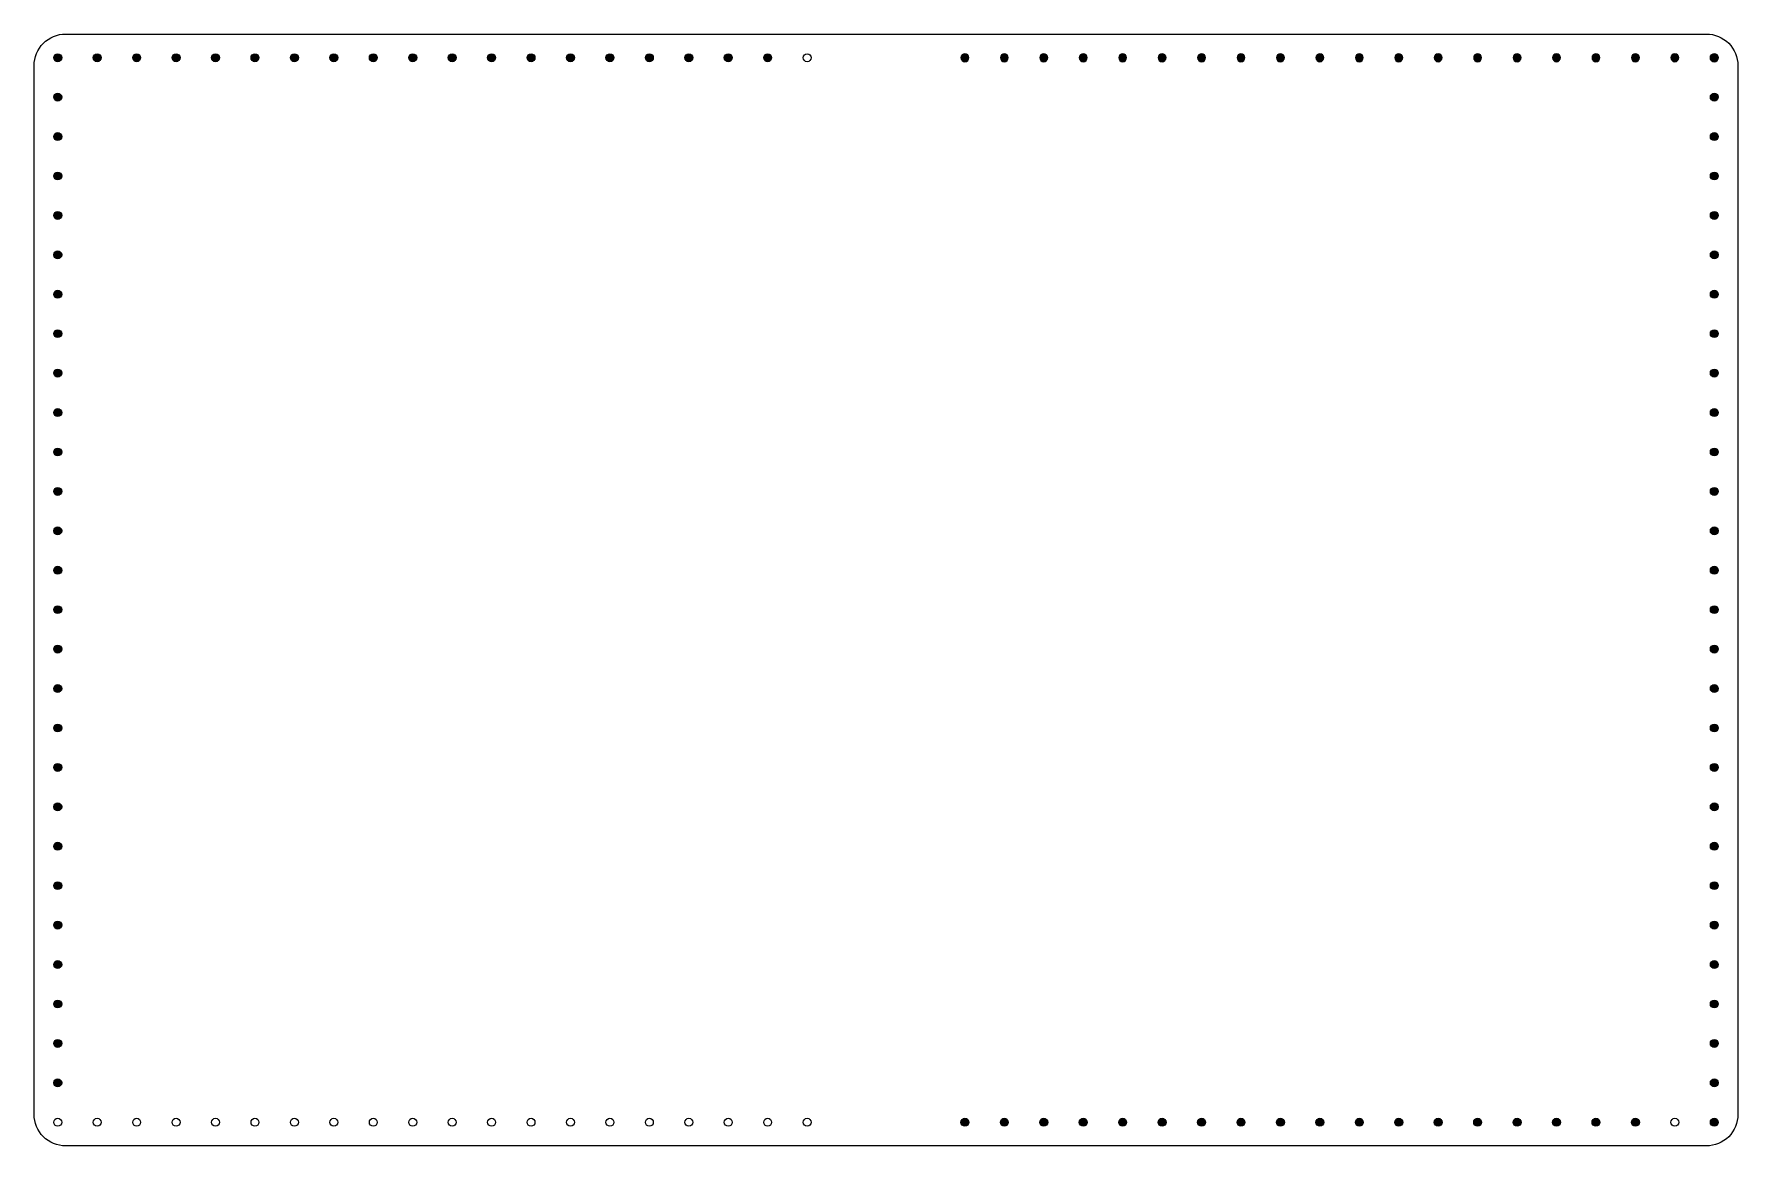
# Model space of a CAD drawing. Header units: millimetres. Extents: x -830 to -614, y 2434 to 2942.
# Drawn here: x -829.8 to -613.8, y 2434.5 to 2575.5 of the extents above; entities that cross this region are included whole.
import ezdxf

# ---------------------------------------------------------------- set-up
doc = ezdxf.new("R2010")
doc.units = ezdxf.units.MM

# ---------------------------------------------------------------- blocks, each defined once
blk = doc.blocks.new('*U31')
at = {"color": 3}
blk.add_circle((0, 0), 0.5, dxfattribs=at)
blk = doc.blocks.new('*U32')
at = {"color": 0, "linetype": 'ByBlock', "lineweight": -2, "transparency": 16777216, "rotation": 180}
for p in [(5410.69, 500.28), (5415.69, 500.28), (5420.69, 500.28), (5425.69, 500.28), (5430.69, 500.28), (5435.69, 500.28), (5440.69, 500.28), (5445.69, 500.28), (5450.69, 500.28), (5455.69, 500.28), (5460.69, 500.28), (5465.69, 500.28), (5470.69, 500.28), (5475.69, 500.28), (5480.69, 500.28), (5485.69, 500.28), (5490.69, 500.28), (5495.69, 500.28), (5500.69, 500.28), (5505.69, 500.28)]:
    blk.add_blockref('*U31', p, dxfattribs=at)
blk = doc.blocks.new('*U33')
at = {"color": 3}
blk.add_circle((0, 0), 0.5, dxfattribs=at)
blk = doc.blocks.new('*U34')
at = {"color": 0, "linetype": 'ByBlock', "lineweight": -2, "transparency": 16777216, "rotation": 180}
for p in [(5410.69, 500.28), (5415.69, 500.28), (5420.69, 500.28), (5425.69, 500.28), (5430.69, 500.28), (5435.69, 500.28), (5440.69, 500.28), (5445.69, 500.28), (5450.69, 500.28), (5455.69, 500.28), (5460.69, 500.28), (5465.69, 500.28), (5470.69, 500.28), (5475.69, 500.28), (5480.69, 500.28), (5485.69, 500.28), (5490.69, 500.28), (5495.69, 500.28), (5500.69, 500.28), (5505.69, 500.28)]:
    blk.add_blockref('*U33', p, dxfattribs=at)

msp = doc.modelspace()

# ---------------------------------------------------------------- hatches: boundary and pattern name
at = {"true_color": 0x939598}
h = msp.add_hatch(color=252, dxfattribs=at)
h.dxf.hatch_style = 1
h.paths.add_polyline_path([(-827.27, 2572.46, -1), (-826.27, 2572.46, -1)])
h = msp.add_hatch(color=252, dxfattribs=at)
h.dxf.hatch_style = 1
h.paths.add_polyline_path([(-822.27, 2572.46, -1), (-821.27, 2572.46, -1)])
h = msp.add_hatch(color=252, dxfattribs=at)
h.dxf.hatch_style = 1
h.paths.add_polyline_path([(-817.27, 2572.46, -1), (-816.27, 2572.46, -1)])
h = msp.add_hatch(color=252, dxfattribs=at)
h.dxf.hatch_style = 1
h.paths.add_polyline_path([(-812.27, 2572.46, -1), (-811.27, 2572.46, -1)])
h = msp.add_hatch(color=252, dxfattribs=at)
h.dxf.hatch_style = 1
h.paths.add_polyline_path([(-807.27, 2572.46, -1), (-806.27, 2572.46, -1)])
h = msp.add_hatch(color=252, dxfattribs=at)
h.dxf.hatch_style = 1
h.paths.add_polyline_path([(-802.27, 2572.46, -1), (-801.27, 2572.46, -1)])
h = msp.add_hatch(color=252, dxfattribs=at)
h.dxf.hatch_style = 1
h.paths.add_polyline_path([(-797.27, 2572.46, -1), (-796.27, 2572.46, -1)])
h = msp.add_hatch(color=252, dxfattribs=at)
h.dxf.hatch_style = 1
h.paths.add_polyline_path([(-792.27, 2572.46, -1), (-791.27, 2572.46, -1)])
h = msp.add_hatch(color=252, dxfattribs=at)
h.dxf.hatch_style = 1
h.paths.add_polyline_path([(-787.27, 2572.46, -1), (-786.27, 2572.46, -1)])
h = msp.add_hatch(color=252, dxfattribs=at)
h.dxf.hatch_style = 1
h.paths.add_polyline_path([(-782.27, 2572.46, -1), (-781.27, 2572.46, -1)])
h = msp.add_hatch(color=252, dxfattribs=at)
h.dxf.hatch_style = 1
h.paths.add_polyline_path([(-777.27, 2572.46, -1), (-776.27, 2572.46, -1)])
h = msp.add_hatch(color=252, dxfattribs=at)
h.dxf.hatch_style = 1
h.paths.add_polyline_path([(-772.27, 2572.46, -1), (-771.27, 2572.46, -1)])
h = msp.add_hatch(color=252, dxfattribs=at)
h.dxf.hatch_style = 1
h.paths.add_polyline_path([(-767.27, 2572.46, -1), (-766.27, 2572.46, -1)])
h = msp.add_hatch(color=252, dxfattribs=at)
h.dxf.hatch_style = 1
h.paths.add_polyline_path([(-762.27, 2572.46, -1), (-761.27, 2572.46, -1)])
h = msp.add_hatch(color=252, dxfattribs=at)
h.dxf.hatch_style = 1
h.paths.add_polyline_path([(-757.27, 2572.46, -1), (-756.27, 2572.46, -1)])
h = msp.add_hatch(color=252, dxfattribs=at)
h.dxf.hatch_style = 1
h.paths.add_polyline_path([(-752.27, 2572.46, -1), (-751.27, 2572.46, -1)])
h = msp.add_hatch(color=252, dxfattribs=at)
h.dxf.hatch_style = 1
h.paths.add_polyline_path([(-747.27, 2572.46, -1), (-746.27, 2572.46, -1)])
h = msp.add_hatch(color=252, dxfattribs=at)
h.dxf.hatch_style = 1
h.paths.add_polyline_path([(-742.27, 2572.46, -1), (-741.27, 2572.46, -1)])
h = msp.add_hatch(color=252, dxfattribs=at)
h.dxf.hatch_style = 1
h.paths.add_polyline_path([(-737.27, 2572.46, -1), (-736.27, 2572.46, -1)])
h = msp.add_hatch(color=252, dxfattribs=at)
h.dxf.hatch_style = 1
h.paths.add_polyline_path([(-712.27, 2572.46, -1), (-711.27, 2572.46, -1)])
h = msp.add_hatch(color=252, dxfattribs=at)
h.dxf.hatch_style = 1
h.paths.add_polyline_path([(-707.27, 2572.46, -1), (-706.27, 2572.46, -1)])
h = msp.add_hatch(color=252, dxfattribs=at)
h.dxf.hatch_style = 1
h.paths.add_polyline_path([(-706.27, 2572.46, 1), (-707.27, 2572.46, 1)])
h = msp.add_hatch(color=252, dxfattribs=at)
h.dxf.hatch_style = 1
h.paths.add_polyline_path([(-702.27, 2572.46, -1), (-701.27, 2572.46, -1)])
h = msp.add_hatch(color=252, dxfattribs=at)
h.dxf.hatch_style = 1
h.paths.add_polyline_path([(-701.27, 2572.46, 1), (-702.27, 2572.46, 1)])
h = msp.add_hatch(color=252, dxfattribs=at)
h.dxf.hatch_style = 1
h.paths.add_polyline_path([(-697.27, 2572.46, -1), (-696.27, 2572.46, -1)])
h = msp.add_hatch(color=252, dxfattribs=at)
h.dxf.hatch_style = 1
h.paths.add_polyline_path([(-696.27, 2572.46, 1), (-697.27, 2572.46, 1)])
h = msp.add_hatch(color=252, dxfattribs=at)
h.dxf.hatch_style = 1
h.paths.add_polyline_path([(-692.27, 2572.46, -1), (-691.27, 2572.46, -1)])
h = msp.add_hatch(color=252, dxfattribs=at)
h.dxf.hatch_style = 1
h.paths.add_polyline_path([(-691.27, 2572.46, 1), (-692.27, 2572.46, 1)])
h = msp.add_hatch(color=252, dxfattribs=at)
h.dxf.hatch_style = 1
h.paths.add_polyline_path([(-687.27, 2572.46, -1), (-686.27, 2572.46, -1)])
h = msp.add_hatch(color=252, dxfattribs=at)
h.dxf.hatch_style = 1
h.paths.add_polyline_path([(-686.27, 2572.46, 1), (-687.27, 2572.46, 1)])
h = msp.add_hatch(color=252, dxfattribs=at)
h.dxf.hatch_style = 1
h.paths.add_polyline_path([(-682.27, 2572.46, -1), (-681.27, 2572.46, -1)])
h = msp.add_hatch(color=252, dxfattribs=at)
h.dxf.hatch_style = 1
h.paths.add_polyline_path([(-681.27, 2572.46, 1), (-682.27, 2572.46, 1)])
h = msp.add_hatch(color=252, dxfattribs=at)
h.dxf.hatch_style = 1
h.paths.add_polyline_path([(-677.27, 2572.46, -1), (-676.27, 2572.46, -1)])
h = msp.add_hatch(color=252, dxfattribs=at)
h.dxf.hatch_style = 1
h.paths.add_polyline_path([(-676.27, 2572.46, 1), (-677.27, 2572.46, 1)])
h = msp.add_hatch(color=252, dxfattribs=at)
h.dxf.hatch_style = 1
h.paths.add_polyline_path([(-672.27, 2572.46, -1), (-671.27, 2572.46, -1)])
h = msp.add_hatch(color=252, dxfattribs=at)
h.dxf.hatch_style = 1
h.paths.add_polyline_path([(-671.27, 2572.46, 1), (-672.27, 2572.46, 1)])
h = msp.add_hatch(color=252, dxfattribs=at)
h.dxf.hatch_style = 1
h.paths.add_polyline_path([(-667.27, 2572.46, -1), (-666.27, 2572.46, -1)])
h = msp.add_hatch(color=252, dxfattribs=at)
h.dxf.hatch_style = 1
h.paths.add_polyline_path([(-666.27, 2572.46, 1), (-667.27, 2572.46, 1)])
h = msp.add_hatch(color=252, dxfattribs=at)
h.dxf.hatch_style = 1
h.paths.add_polyline_path([(-662.27, 2572.46, -1), (-661.27, 2572.46, -1)])
h = msp.add_hatch(color=252, dxfattribs=at)
h.dxf.hatch_style = 1
h.paths.add_polyline_path([(-661.27, 2572.46, 1), (-662.27, 2572.46, 1)])
h = msp.add_hatch(color=252, dxfattribs=at)
h.dxf.hatch_style = 1
h.paths.add_polyline_path([(-657.27, 2572.46, -1), (-656.27, 2572.46, -1)])
h = msp.add_hatch(color=252, dxfattribs=at)
h.dxf.hatch_style = 1
h.paths.add_polyline_path([(-656.27, 2572.46, 1), (-657.27, 2572.46, 1)])
h = msp.add_hatch(color=252, dxfattribs=at)
h.dxf.hatch_style = 1
h.paths.add_polyline_path([(-652.27, 2572.46, -1), (-651.27, 2572.46, -1)])
h = msp.add_hatch(color=252, dxfattribs=at)
h.dxf.hatch_style = 1
h.paths.add_polyline_path([(-651.27, 2572.46, 1), (-652.27, 2572.46, 1)])
h = msp.add_hatch(color=252, dxfattribs=at)
h.dxf.hatch_style = 1
h.paths.add_polyline_path([(-647.27, 2572.46, -1), (-646.27, 2572.46, -1)])
h = msp.add_hatch(color=252, dxfattribs=at)
h.dxf.hatch_style = 1
h.paths.add_polyline_path([(-646.27, 2572.46, 1), (-647.27, 2572.46, 1)])
h = msp.add_hatch(color=252, dxfattribs=at)
h.dxf.hatch_style = 1
h.paths.add_polyline_path([(-642.27, 2572.46, -1), (-641.27, 2572.46, -1)])
h = msp.add_hatch(color=252, dxfattribs=at)
h.dxf.hatch_style = 1
h.paths.add_polyline_path([(-641.27, 2572.46, 1), (-642.27, 2572.46, 1)])
h = msp.add_hatch(color=252, dxfattribs=at)
h.dxf.hatch_style = 1
h.paths.add_polyline_path([(-637.27, 2572.46, -1), (-636.27, 2572.46, -1)])
h = msp.add_hatch(color=252, dxfattribs=at)
h.dxf.hatch_style = 1
h.paths.add_polyline_path([(-636.27, 2572.46, 1), (-637.27, 2572.46, 1)])
h = msp.add_hatch(color=252, dxfattribs=at)
h.dxf.hatch_style = 1
h.paths.add_polyline_path([(-632.27, 2572.46, -1), (-631.27, 2572.46, -1)])
h = msp.add_hatch(color=252, dxfattribs=at)
h.dxf.hatch_style = 1
h.paths.add_polyline_path([(-631.27, 2572.46, 1), (-632.27, 2572.46, 1)])
h = msp.add_hatch(color=252, dxfattribs=at)
h.dxf.hatch_style = 1
h.paths.add_polyline_path([(-627.27, 2572.46, -1), (-626.27, 2572.46, -1)])
h = msp.add_hatch(color=252, dxfattribs=at)
h.dxf.hatch_style = 1
h.paths.add_polyline_path([(-626.27, 2572.46, 1), (-627.27, 2572.46, 1)])
h = msp.add_hatch(color=252, dxfattribs=at)
h.dxf.hatch_style = 1
h.paths.add_polyline_path([(-622.27, 2572.46, -1), (-621.27, 2572.46, -1)])
h = msp.add_hatch(color=252, dxfattribs=at)
h.dxf.hatch_style = 1
h.paths.add_polyline_path([(-621.27, 2572.46, 1), (-622.27, 2572.46, 1)])
h = msp.add_hatch(color=252, dxfattribs=at)
h.dxf.hatch_style = 1
h.paths.add_polyline_path([(-617.27, 2572.46, -1), (-616.27, 2572.46, -1)])
h = msp.add_hatch(color=252, dxfattribs=at)
h.dxf.hatch_style = 1
h.paths.add_polyline_path([(-616.27, 2572.46, 1), (-617.27, 2572.46, 1)])
h = msp.add_hatch(color=252, dxfattribs=at)
h.dxf.hatch_style = 1
h.paths.add_polyline_path([(-827.27, 2567.46, -1), (-826.27, 2567.46, -1)])
h = msp.add_hatch(color=252, dxfattribs=at)
h.dxf.hatch_style = 1
h.paths.add_polyline_path([(-617.27, 2567.46, -1), (-616.27, 2567.46, -1)])
h = msp.add_hatch(color=252, dxfattribs=at)
h.dxf.hatch_style = 1
h.paths.add_polyline_path([(-616.27, 2567.46, 1), (-617.27, 2567.46, 1)])
h = msp.add_hatch(color=252, dxfattribs=at)
h.dxf.hatch_style = 1
h.paths.add_polyline_path([(-827.27, 2562.46, -1), (-826.27, 2562.46, -1)])
h = msp.add_hatch(color=252, dxfattribs=at)
h.dxf.hatch_style = 1
h.paths.add_polyline_path([(-617.27, 2562.46, -1), (-616.27, 2562.46, -1)])
h = msp.add_hatch(color=252, dxfattribs=at)
h.dxf.hatch_style = 1
h.paths.add_polyline_path([(-616.27, 2562.46, 1), (-617.27, 2562.46, 1)])
h = msp.add_hatch(color=252, dxfattribs=at)
h.dxf.hatch_style = 1
h.paths.add_polyline_path([(-827.27, 2557.46, -1), (-826.27, 2557.46, -1)])
h = msp.add_hatch(color=252, dxfattribs=at)
h.dxf.hatch_style = 1
h.paths.add_polyline_path([(-617.27, 2557.46, -1), (-616.27, 2557.46, -1)])
h = msp.add_hatch(color=252, dxfattribs=at)
h.dxf.hatch_style = 1
h.paths.add_polyline_path([(-616.27, 2557.46, 1), (-617.27, 2557.46, 1)])
h = msp.add_hatch(color=252, dxfattribs=at)
h.dxf.hatch_style = 1
h.paths.add_polyline_path([(-827.27, 2552.46, -1), (-826.27, 2552.46, -1)])
h = msp.add_hatch(color=252, dxfattribs=at)
h.dxf.hatch_style = 1
h.paths.add_polyline_path([(-617.27, 2552.46, -1), (-616.27, 2552.46, -1)])
h = msp.add_hatch(color=252, dxfattribs=at)
h.dxf.hatch_style = 1
h.paths.add_polyline_path([(-616.27, 2552.46, 1), (-617.27, 2552.46, 1)])
h = msp.add_hatch(color=252, dxfattribs=at)
h.dxf.hatch_style = 1
h.paths.add_polyline_path([(-827.27, 2547.46, -1), (-826.27, 2547.46, -1)])
h = msp.add_hatch(color=252, dxfattribs=at)
h.dxf.hatch_style = 1
h.paths.add_polyline_path([(-617.27, 2547.46, -1), (-616.27, 2547.46, -1)])
h = msp.add_hatch(color=252, dxfattribs=at)
h.dxf.hatch_style = 1
h.paths.add_polyline_path([(-616.27, 2547.46, 1), (-617.27, 2547.46, 1)])
h = msp.add_hatch(color=252, dxfattribs=at)
h.dxf.hatch_style = 1
h.paths.add_polyline_path([(-827.27, 2542.46, -1), (-826.27, 2542.46, -1)])
h = msp.add_hatch(color=252, dxfattribs=at)
h.dxf.hatch_style = 1
h.paths.add_polyline_path([(-617.27, 2542.46, -1), (-616.27, 2542.46, -1)])
h = msp.add_hatch(color=252, dxfattribs=at)
h.dxf.hatch_style = 1
h.paths.add_polyline_path([(-616.27, 2542.46, 1), (-617.27, 2542.46, 1)])
h = msp.add_hatch(color=252, dxfattribs=at)
h.dxf.hatch_style = 1
h.paths.add_polyline_path([(-827.27, 2537.46, -1), (-826.27, 2537.46, -1)])
h = msp.add_hatch(color=252, dxfattribs=at)
h.dxf.hatch_style = 1
h.paths.add_polyline_path([(-617.27, 2537.46, -1), (-616.27, 2537.46, -1)])
h = msp.add_hatch(color=252, dxfattribs=at)
h.dxf.hatch_style = 1
h.paths.add_polyline_path([(-616.27, 2537.46, 1), (-617.27, 2537.46, 1)])
h = msp.add_hatch(color=252, dxfattribs=at)
h.dxf.hatch_style = 1
h.paths.add_polyline_path([(-827.27, 2532.46, -1), (-826.27, 2532.46, -1)])
h = msp.add_hatch(color=252, dxfattribs=at)
h.dxf.hatch_style = 1
h.paths.add_polyline_path([(-617.27, 2532.46, -1), (-616.27, 2532.46, -1)])
h = msp.add_hatch(color=252, dxfattribs=at)
h.dxf.hatch_style = 1
h.paths.add_polyline_path([(-616.27, 2532.46, 1), (-617.27, 2532.46, 1)])
h = msp.add_hatch(color=252, dxfattribs=at)
h.dxf.hatch_style = 1
h.paths.add_polyline_path([(-827.27, 2527.46, -1), (-826.27, 2527.46, -1)])
h = msp.add_hatch(color=252, dxfattribs=at)
h.dxf.hatch_style = 1
h.paths.add_polyline_path([(-617.27, 2527.46, -1), (-616.27, 2527.46, -1)])
h = msp.add_hatch(color=252, dxfattribs=at)
h.dxf.hatch_style = 1
h.paths.add_polyline_path([(-616.27, 2527.46, 1), (-617.27, 2527.46, 1)])
h = msp.add_hatch(color=252, dxfattribs=at)
h.dxf.hatch_style = 1
h.paths.add_polyline_path([(-827.27, 2522.46, -1), (-826.27, 2522.46, -1)])
h = msp.add_hatch(color=252, dxfattribs=at)
h.dxf.hatch_style = 1
h.paths.add_polyline_path([(-617.27, 2522.46, -1), (-616.27, 2522.46, -1)])
h = msp.add_hatch(color=252, dxfattribs=at)
h.dxf.hatch_style = 1
h.paths.add_polyline_path([(-616.27, 2522.46, 1), (-617.27, 2522.46, 1)])
h = msp.add_hatch(color=252, dxfattribs=at)
h.dxf.hatch_style = 1
h.paths.add_polyline_path([(-827.27, 2517.46, -1), (-826.27, 2517.46, -1)])
h = msp.add_hatch(color=252, dxfattribs=at)
h.dxf.hatch_style = 1
h.paths.add_polyline_path([(-617.27, 2517.46, -1), (-616.27, 2517.46, -1)])
h = msp.add_hatch(color=252, dxfattribs=at)
h.dxf.hatch_style = 1
h.paths.add_polyline_path([(-616.27, 2517.46, 1), (-617.27, 2517.46, 1)])
h = msp.add_hatch(color=252, dxfattribs=at)
h.dxf.hatch_style = 1
h.paths.add_polyline_path([(-827.27, 2512.46, -1), (-826.27, 2512.46, -1)])
h = msp.add_hatch(color=252, dxfattribs=at)
h.dxf.hatch_style = 1
h.paths.add_polyline_path([(-617.27, 2512.46, -1), (-616.27, 2512.46, -1)])
h = msp.add_hatch(color=252, dxfattribs=at)
h.dxf.hatch_style = 1
h.paths.add_polyline_path([(-616.27, 2512.46, 1), (-617.27, 2512.46, 1)])
h = msp.add_hatch(color=252, dxfattribs=at)
h.dxf.hatch_style = 1
h.paths.add_polyline_path([(-827.27, 2507.46, -1), (-826.27, 2507.46, -1)])
h = msp.add_hatch(color=252, dxfattribs=at)
h.dxf.hatch_style = 1
h.paths.add_polyline_path([(-617.27, 2507.46, -1), (-616.27, 2507.46, -1)])
h = msp.add_hatch(color=252, dxfattribs=at)
h.dxf.hatch_style = 1
h.paths.add_polyline_path([(-616.27, 2507.46, 1), (-617.27, 2507.46, 1)])
h = msp.add_hatch(color=252, dxfattribs=at)
h.dxf.hatch_style = 1
h.paths.add_polyline_path([(-827.27, 2502.46, -1), (-826.27, 2502.46, -1)])
h = msp.add_hatch(color=252, dxfattribs=at)
h.dxf.hatch_style = 1
h.paths.add_polyline_path([(-617.27, 2502.46, -1), (-616.27, 2502.46, -1)])
h = msp.add_hatch(color=252, dxfattribs=at)
h.dxf.hatch_style = 1
h.paths.add_polyline_path([(-616.27, 2502.46, 1), (-617.27, 2502.46, 1)])
h = msp.add_hatch(color=252, dxfattribs=at)
h.dxf.hatch_style = 1
h.paths.add_polyline_path([(-827.27, 2497.46, -1), (-826.27, 2497.46, -1)])
h = msp.add_hatch(color=252, dxfattribs=at)
h.dxf.hatch_style = 1
h.paths.add_polyline_path([(-617.27, 2497.46, -1), (-616.27, 2497.46, -1)])
h = msp.add_hatch(color=252, dxfattribs=at)
h.dxf.hatch_style = 1
h.paths.add_polyline_path([(-616.27, 2497.46, 1), (-617.27, 2497.46, 1)])
h = msp.add_hatch(color=252, dxfattribs=at)
h.dxf.hatch_style = 1
h.paths.add_polyline_path([(-827.27, 2492.46, -1), (-826.27, 2492.46, -1)])
h = msp.add_hatch(color=252, dxfattribs=at)
h.dxf.hatch_style = 1
h.paths.add_polyline_path([(-617.27, 2492.46, -1), (-616.27, 2492.46, -1)])
h = msp.add_hatch(color=252, dxfattribs=at)
h.dxf.hatch_style = 1
h.paths.add_polyline_path([(-616.27, 2492.46, 1), (-617.27, 2492.46, 1)])
h = msp.add_hatch(color=252, dxfattribs=at)
h.dxf.hatch_style = 1
h.paths.add_polyline_path([(-827.27, 2487.46, -1), (-826.27, 2487.46, -1)])
h = msp.add_hatch(color=252, dxfattribs=at)
h.dxf.hatch_style = 1
h.paths.add_polyline_path([(-617.27, 2487.46, -1), (-616.27, 2487.46, -1)])
h = msp.add_hatch(color=252, dxfattribs=at)
h.dxf.hatch_style = 1
h.paths.add_polyline_path([(-616.27, 2487.46, 1), (-617.27, 2487.46, 1)])
h = msp.add_hatch(color=252, dxfattribs=at)
h.dxf.hatch_style = 1
h.paths.add_polyline_path([(-827.27, 2482.46, -1), (-826.27, 2482.46, -1)])
h = msp.add_hatch(color=252, dxfattribs=at)
h.dxf.hatch_style = 1
h.paths.add_polyline_path([(-617.27, 2482.46, -1), (-616.27, 2482.46, -1)])
h = msp.add_hatch(color=252, dxfattribs=at)
h.dxf.hatch_style = 1
h.paths.add_polyline_path([(-616.27, 2482.46, 1), (-617.27, 2482.46, 1)])
h = msp.add_hatch(color=252, dxfattribs=at)
h.dxf.hatch_style = 1
h.paths.add_polyline_path([(-827.27, 2477.46, -1), (-826.27, 2477.46, -1)])
h = msp.add_hatch(color=252, dxfattribs=at)
h.dxf.hatch_style = 1
h.paths.add_polyline_path([(-617.27, 2477.46, -1), (-616.27, 2477.46, -1)])
h = msp.add_hatch(color=252, dxfattribs=at)
h.dxf.hatch_style = 1
h.paths.add_polyline_path([(-616.27, 2477.46, 1), (-617.27, 2477.46, 1)])
h = msp.add_hatch(color=252, dxfattribs=at)
h.dxf.hatch_style = 1
h.paths.add_polyline_path([(-827.27, 2472.46, -1), (-826.27, 2472.46, -1)])
h = msp.add_hatch(color=252, dxfattribs=at)
h.dxf.hatch_style = 1
h.paths.add_polyline_path([(-617.27, 2472.46, -1), (-616.27, 2472.46, -1)])
h = msp.add_hatch(color=252, dxfattribs=at)
h.dxf.hatch_style = 1
h.paths.add_polyline_path([(-616.27, 2472.46, 1), (-617.27, 2472.46, 1)])
h = msp.add_hatch(color=252, dxfattribs=at)
h.dxf.hatch_style = 1
h.paths.add_polyline_path([(-827.27, 2467.46, -1), (-826.27, 2467.46, -1)])
h = msp.add_hatch(color=252, dxfattribs=at)
h.dxf.hatch_style = 1
h.paths.add_polyline_path([(-617.27, 2467.46, -1), (-616.27, 2467.46, -1)])
h = msp.add_hatch(color=252, dxfattribs=at)
h.dxf.hatch_style = 1
h.paths.add_polyline_path([(-616.27, 2467.46, 1), (-617.27, 2467.46, 1)])
h = msp.add_hatch(color=252, dxfattribs=at)
h.dxf.hatch_style = 1
h.paths.add_polyline_path([(-827.27, 2462.46, -1), (-826.27, 2462.46, -1)])
h = msp.add_hatch(color=252, dxfattribs=at)
h.dxf.hatch_style = 1
h.paths.add_polyline_path([(-617.27, 2462.46, -1), (-616.27, 2462.46, -1)])
h = msp.add_hatch(color=252, dxfattribs=at)
h.dxf.hatch_style = 1
h.paths.add_polyline_path([(-616.27, 2462.46, 1), (-617.27, 2462.46, 1)])
h = msp.add_hatch(color=252, dxfattribs=at)
h.dxf.hatch_style = 1
h.paths.add_polyline_path([(-827.27, 2457.46, -1), (-826.27, 2457.46, -1)])
h = msp.add_hatch(color=252, dxfattribs=at)
h.dxf.hatch_style = 1
h.paths.add_polyline_path([(-617.27, 2457.46, -1), (-616.27, 2457.46, -1)])
h = msp.add_hatch(color=252, dxfattribs=at)
h.dxf.hatch_style = 1
h.paths.add_polyline_path([(-616.27, 2457.46, 1), (-617.27, 2457.46, 1)])
h = msp.add_hatch(color=252, dxfattribs=at)
h.dxf.hatch_style = 1
h.paths.add_polyline_path([(-827.27, 2452.46, -1), (-826.27, 2452.46, -1)])
h = msp.add_hatch(color=252, dxfattribs=at)
h.dxf.hatch_style = 1
h.paths.add_polyline_path([(-617.27, 2452.46, -1), (-616.27, 2452.46, -1)])
h = msp.add_hatch(color=252, dxfattribs=at)
h.dxf.hatch_style = 1
h.paths.add_polyline_path([(-616.27, 2452.46, 1), (-617.27, 2452.46, 1)])
h = msp.add_hatch(color=252, dxfattribs=at)
h.dxf.hatch_style = 1
h.paths.add_polyline_path([(-827.27, 2447.46, -1), (-826.27, 2447.46, -1)])
h = msp.add_hatch(color=252, dxfattribs=at)
h.dxf.hatch_style = 1
h.paths.add_polyline_path([(-617.27, 2447.46, -1), (-616.27, 2447.46, -1)])
h = msp.add_hatch(color=252, dxfattribs=at)
h.dxf.hatch_style = 1
h.paths.add_polyline_path([(-616.27, 2447.46, 1), (-617.27, 2447.46, 1)])
h = msp.add_hatch(color=252, dxfattribs=at)
h.dxf.hatch_style = 1
h.paths.add_polyline_path([(-827.27, 2442.46, -1), (-826.27, 2442.46, -1)])
h = msp.add_hatch(color=252, dxfattribs=at)
h.dxf.hatch_style = 1
h.paths.add_polyline_path([(-617.27, 2442.46, -1), (-616.27, 2442.46, -1)])
h = msp.add_hatch(color=252, dxfattribs=at)
h.dxf.hatch_style = 1
h.paths.add_polyline_path([(-616.27, 2442.46, 1), (-617.27, 2442.46, 1)])
h = msp.add_hatch(color=252, dxfattribs=at)
h.dxf.hatch_style = 1
h.paths.add_polyline_path([(-712.27, 2437.46, -1), (-711.27, 2437.46, -1)])
h = msp.add_hatch(color=252, dxfattribs=at)
h.dxf.hatch_style = 1
h.paths.add_polyline_path([(-707.27, 2437.46, -1), (-706.27, 2437.46, -1)])
h = msp.add_hatch(color=252, dxfattribs=at)
h.dxf.hatch_style = 1
h.paths.add_polyline_path([(-702.27, 2437.46, -1), (-701.27, 2437.46, -1)])
h = msp.add_hatch(color=252, dxfattribs=at)
h.dxf.hatch_style = 1
h.paths.add_polyline_path([(-697.27, 2437.46, -1), (-696.27, 2437.46, -1)])
h = msp.add_hatch(color=252, dxfattribs=at)
h.dxf.hatch_style = 1
h.paths.add_polyline_path([(-692.27, 2437.46, -1), (-691.27, 2437.46, -1)])
h = msp.add_hatch(color=252, dxfattribs=at)
h.dxf.hatch_style = 1
h.paths.add_polyline_path([(-687.27, 2437.46, -1), (-686.27, 2437.46, -1)])
h = msp.add_hatch(color=252, dxfattribs=at)
h.dxf.hatch_style = 1
h.paths.add_polyline_path([(-682.27, 2437.46, -1), (-681.27, 2437.46, -1)])
h = msp.add_hatch(color=252, dxfattribs=at)
h.dxf.hatch_style = 1
h.paths.add_polyline_path([(-677.27, 2437.46, -1), (-676.27, 2437.46, -1)])
h = msp.add_hatch(color=252, dxfattribs=at)
h.dxf.hatch_style = 1
h.paths.add_polyline_path([(-672.27, 2437.46, -1), (-671.27, 2437.46, -1)])
h = msp.add_hatch(color=252, dxfattribs=at)
h.dxf.hatch_style = 1
h.paths.add_polyline_path([(-667.27, 2437.46, -1), (-666.27, 2437.46, -1)])
h = msp.add_hatch(color=252, dxfattribs=at)
h.dxf.hatch_style = 1
h.paths.add_polyline_path([(-662.27, 2437.46, -1), (-661.27, 2437.46, -1)])
h = msp.add_hatch(color=252, dxfattribs=at)
h.dxf.hatch_style = 1
h.paths.add_polyline_path([(-657.27, 2437.46, -1), (-656.27, 2437.46, -1)])
h = msp.add_hatch(color=252, dxfattribs=at)
h.dxf.hatch_style = 1
h.paths.add_polyline_path([(-652.27, 2437.46, -1), (-651.27, 2437.46, -1)])
h = msp.add_hatch(color=252, dxfattribs=at)
h.dxf.hatch_style = 1
h.paths.add_polyline_path([(-647.27, 2437.46, -1), (-646.27, 2437.46, -1)])
h = msp.add_hatch(color=252, dxfattribs=at)
h.dxf.hatch_style = 1
h.paths.add_polyline_path([(-642.27, 2437.46, -1), (-641.27, 2437.46, -1)])
h = msp.add_hatch(color=252, dxfattribs=at)
h.dxf.hatch_style = 1
h.paths.add_polyline_path([(-637.27, 2437.46, -1), (-636.27, 2437.46, -1)])
h = msp.add_hatch(color=252, dxfattribs=at)
h.dxf.hatch_style = 1
h.paths.add_polyline_path([(-632.27, 2437.46, -1), (-631.27, 2437.46, -1)])
h = msp.add_hatch(color=252, dxfattribs=at)
h.dxf.hatch_style = 1
h.paths.add_polyline_path([(-627.27, 2437.46, -1), (-626.27, 2437.46, -1)])
h = msp.add_hatch(color=252, dxfattribs=at)
h.dxf.hatch_style = 1
h.paths.add_polyline_path([(-617.27, 2437.46, -1), (-616.27, 2437.46, -1)])

# ---------------------------------------------------------------- linework, layer by layer
at = {"color": 252, "true_color": 0x939598}
msp.add_lwpolyline([(-825.77, 2575.46), (-617.77, 2575.46, -0.414214), (-613.77, 2571.46), (-613.77, 2438.46, -0.414214), (-617.77, 2434.46), (-825.77, 2434.46, -0.414214), (-829.77, 2438.46), (-829.77, 2571.46, -0.414214)], format="xyb", close=True, dxfattribs=at)
for centre in [(-826.77, 2572.46), (-616.77, 2572.46), (-826.77, 2567.46), (-616.77, 2567.46), (-826.77, 2562.46), (-616.77, 2562.46), (-826.77, 2557.46), (-616.77, 2557.46), (-826.77, 2552.46), (-616.77, 2552.46), (-826.77, 2547.46), (-616.77, 2547.46), (-826.77, 2542.46), (-616.77, 2542.46), (-826.77, 2537.46), (-616.77, 2537.46), (-826.77, 2532.46), (-616.77, 2532.46), (-826.77, 2527.46), (-616.77, 2527.46), (-826.77, 2522.46), (-616.77, 2522.46), (-826.77, 2517.46), (-616.77, 2517.46), (-826.77, 2512.46), (-616.77, 2512.46), (-826.77, 2507.46), (-616.77, 2507.46), (-826.77, 2502.46), (-616.77, 2502.46), (-826.77, 2497.46), (-616.77, 2497.46), (-826.77, 2492.46), (-616.77, 2492.46), (-826.77, 2487.46), (-616.77, 2487.46), (-826.77, 2482.46), (-616.77, 2482.46), (-826.77, 2477.46), (-616.77, 2477.46), (-826.77, 2472.46), (-616.77, 2472.46), (-826.77, 2467.46), (-616.77, 2467.46), (-826.77, 2462.46), (-616.77, 2462.46), (-826.77, 2457.46), (-616.77, 2457.46), (-826.77, 2452.46), (-616.77, 2452.46), (-826.77, 2447.46), (-616.77, 2447.46), (-826.77, 2442.46), (-616.77, 2442.46), (-826.77, 2437.46), (-821.77, 2437.46), (-816.77, 2437.46), (-811.77, 2437.46), (-806.77, 2437.46), (-801.77, 2437.46), (-796.77, 2437.46), (-791.77, 2437.46), (-786.77, 2437.46), (-781.77, 2437.46), (-776.77, 2437.46), (-771.77, 2437.46), (-766.77, 2437.46), (-761.77, 2437.46), (-756.77, 2437.46), (-751.77, 2437.46), (-746.77, 2437.46), (-741.77, 2437.46), (-736.77, 2437.46), (-731.77, 2437.46), (-711.77, 2437.46), (-706.77, 2437.46), (-701.77, 2437.46), (-696.77, 2437.46), (-691.77, 2437.46), (-686.77, 2437.46), (-681.77, 2437.46), (-676.77, 2437.46), (-671.77, 2437.46), (-666.77, 2437.46), (-661.77, 2437.46), (-656.77, 2437.46), (-651.77, 2437.46), (-646.77, 2437.46), (-641.77, 2437.46), (-636.77, 2437.46), (-631.77, 2437.46), (-626.77, 2437.46), (-621.77, 2437.46), (-616.77, 2437.46)]:
    msp.add_circle(centre, 0.5, dxfattribs=at)

# ---------------------------------------------------------------- block references
msp.add_blockref('*U32', (-6237.46, 2072.17), dxfattribs=at)
at = {"color": 252, "true_color": 0x939598, "xscale": -1}
msp.add_blockref('*U34', (4793.92, 2072.17), dxfattribs=at)

doc.saveas('drawing.dxf')
